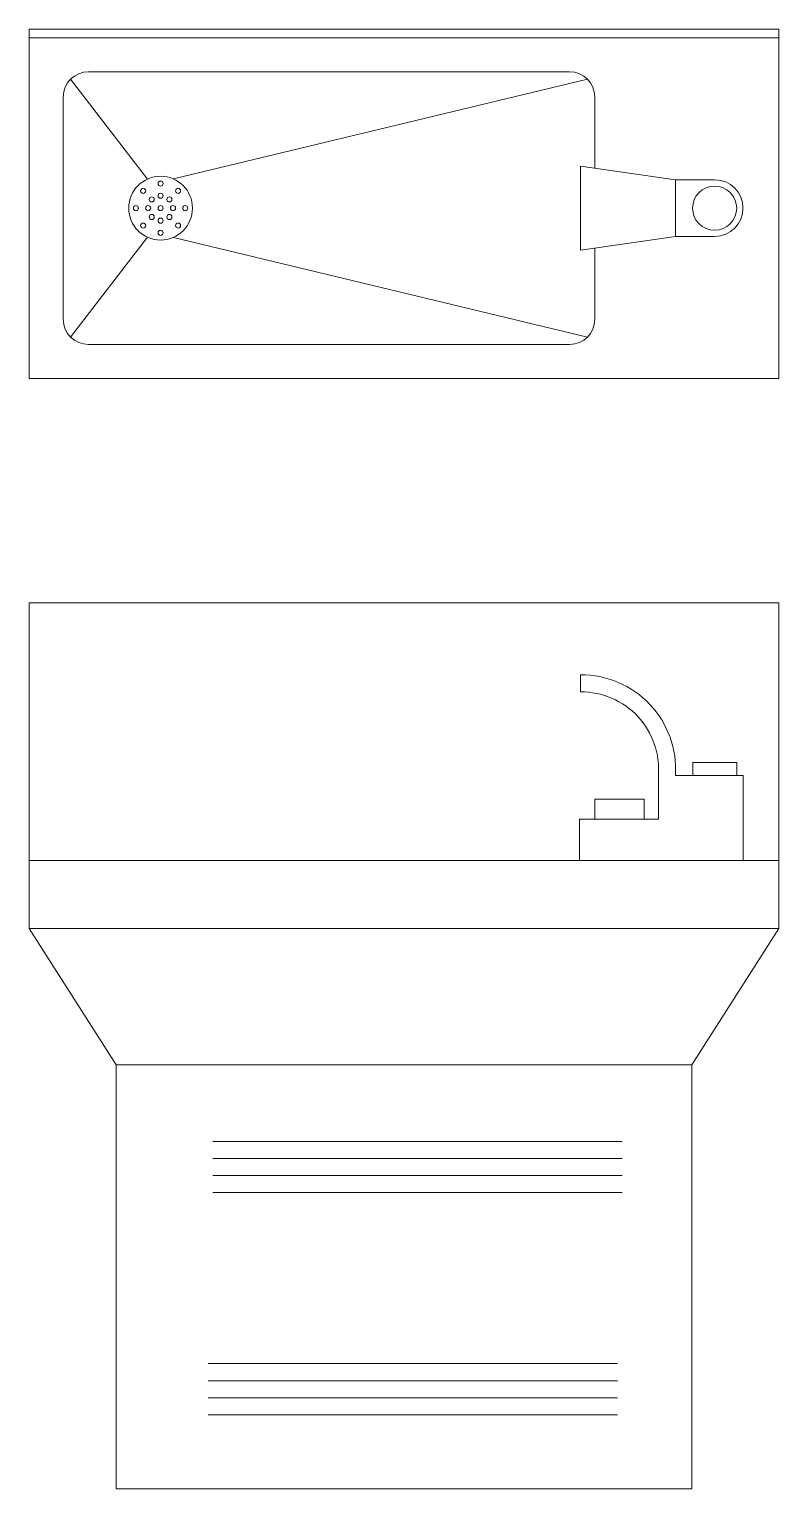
# Model space of a CAD drawing. Header units: millimetres. Extents: x 133403 to 133953, y 14103 to 15173.
import ezdxf

# ---------------------------------------------------------------- set-up
doc = ezdxf.new("R2010")
doc.units = ezdxf.units.MM
doc.layers.add('www.cadblocksfree.com', color=7, linetype='Continuous', lineweight=9)

# ---------------------------------------------------------------- blocks, each defined once
blk = doc.blocks.new('A$C0A767AD0')
at = {"layer": 'www.cadblocksfree.com'}
for p, q in [((0, 1070.4), (550, 1070.4)), ((0, 814.2), (0, 1070.4)), ((550, 814.2), (550, 1070.4)), ((0, 1064.2), (550, 1064.2)), ((43.5, 1039.2), (396.5, 1039.2)), ((86.7, 960.5), (30.4, 1033.7)), ((105.8, 960.6), (409.6, 1033.7)), ((25, 857.7), (25, 1020.7)), ((415, 968.5), (415, 1020.7)), ((474.2, 960), (404.4, 970)), ((404.4, 908.3), (404.4, 970)), ((502.9, 960), (474.2, 960)), ((474.2, 918.3), (474.2, 960)), ((86.7, 917.8), (30.4, 844.6)), ((105.8, 917.7), (409.6, 844.6)), ((474.2, 918.3), (404.4, 908.3)), ((502.9, 918.3), (474.2, 918.3)), ((415, 857.7), (415, 909.8)), ((43.5, 839.2), (396.5, 839.2)), ((0, 814.2), (550, 814.2)), ((0, 649.7), (550, 649.7)), ((0, 600), (0, 649.7)), ((550, 600), (550, 649.7)), ((0, 410.9), (0, 600)), ((550, 600), (550, 410.9)), ((404.4, 597), (404.5, 584.5)), ((486.8, 532.6), (486.8, 523.1)), ((519.1, 532.6), (486.8, 532.6)), ((519.1, 523.1), (519.1, 532.6)), ((461.6, 523.1), (461.6, 491)), ((523.8, 523.1), (474.2, 523.1)), ((523.8, 460.9), (523.8, 523.1)), ((414.9, 505.7), (414.9, 491)), ((451.2, 505.7), (414.9, 505.7)), ((451.2, 491), (451.2, 505.7)), ((403.7, 491), (403.7, 460.9)), ((461.6, 491), (403.7, 491)), ((0, 460.9), (550, 460.9)), ((0, 410.9), (550, 410.9)), ((0, 410.9), (63.8, 310.9)), ((550, 410.9), (486.2, 310.9)), ((63.8, 310.9), (486.2, 310.9)), ((63.8, 310.9), (63.8, 0)), ((486.2, 310.9), (486.2, 0)), ((134.8, 254.7), (435.1, 254.7)), ((134.8, 242.2), (435.1, 242.2)), ((134.8, 229.7), (435.1, 229.7)), ((134.8, 217.2), (435.1, 217.2)), ((131.4, 91.8), (431.7, 91.8)), ((131.4, 79.3), (431.7, 79.3)), ((131.4, 66.8), (431.7, 66.8)), ((131.4, 54.3), (431.7, 54.3)), ((486.2, 0), (63.8, 0))]:
    blk.add_line(p, q, dxfattribs=at)
for centre, radius in [((96.4, 939.2), 23.4), ((83.6, 951.9), 1.87), ((96.4, 957.2), 1.87), ((109.2, 951.9), 1.87), ((502.9, 939.2), 16.2), ((89.9, 945.6), 1.87), ((96.4, 948.3), 1.87), ((102.9, 945.6), 1.87), ((78.3, 939.2), 1.87), ((87.3, 939.2), 1.87), ((89.9, 932.7), 1.87), ((96.4, 939.2), 1.87), ((96.4, 930), 1.87), ((102.9, 932.7), 1.87), ((105.5, 939.2), 1.87), ((114.5, 939.2), 1.87), ((83.6, 926.4), 1.87), ((96.4, 921.1), 1.87), ((109.2, 926.4), 1.87)]:
    blk.add_circle(centre, radius, dxfattribs=at)
for centre, radius, start, end in [((43.5, 1020.7), 18.5, 90, 180), ((396.5, 1020.7), 18.5, 0, 90), ((502.9, 939.2), 20.8, 270, 90), ((43.5, 857.7), 18.5, 180, 270), ((396.5, 857.7), 18.5, 270, 0), ((404.9, 527.6), 69.4, 356.3266, 90.3542), ((404.9, 527.6), 56.9, 355.5186, 90.3542)]:
    blk.add_arc(centre, radius, start, end, dxfattribs=at)

msp = doc.modelspace()

# ---------------------------------------------------------------- block references
at = {"layer": 'www.cadblocksfree.com'}
msp.add_blockref('A$C0A767AD0', (133403.5, 14102.5), dxfattribs=at)

doc.saveas('drawing.dxf')
